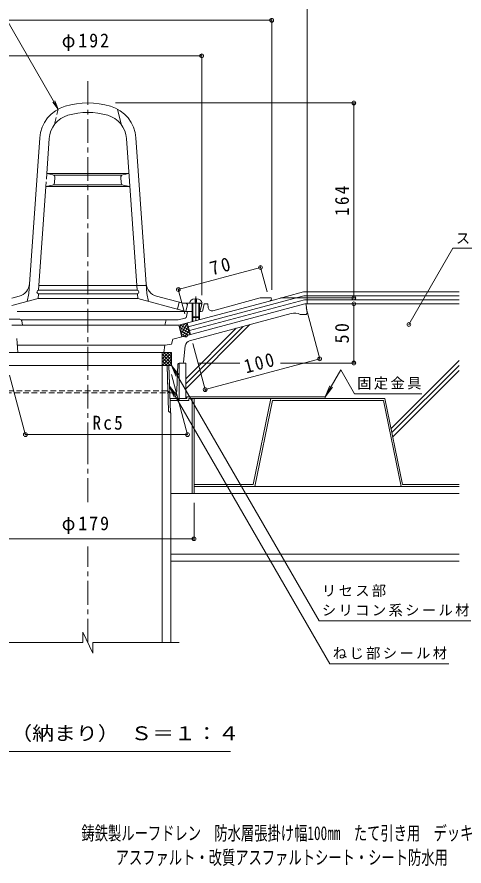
# Model space of a CAD drawing. Units: millimetres at full size, sheet at 1:4. Extents: x -738 to 753, y -565 to 520.
# Drawn here: x -388 to -12, y -565 to 152 of the extents above; entities that cross this region are included whole.
import ezdxf
from ezdxf.enums import TextEntityAlignment as Align

# ---------------------------------------------------------------- set-up
doc = ezdxf.new("R2010")
doc.units = ezdxf.units.MM
doc.header["$LTSCALE"] = 4
doc.header["$PDMODE"] = 32
doc.header["$PDSIZE"] = 3.2
for name, pattern in [('CHAIN1', [8, 5, -1, 1, -1]), ('DASHED1', [1.8, 1.2, -0.6]), ('DASHED2', [3, 2, -1])]:
    doc.linetypes.add(name, pattern=pattern)
for name, color, linetype, lineweight in [('0-0_通り芯', 3, 'Continuous', 9), ('0-1_躯体', 2, 'Continuous', 9), ('0-2_仕上', 6, 'Continuous', 9), ('0-3_建具', 4, 'Continuous', 9), ('0-4_その他', 7, 'Continuous', 9), ('0-5_寸法', 7, 'Continuous', 9), ('0-6_ハッチ', 6, 'Continuous', 9), ('0-8_041', 2, 'Continuous', 9), ('0-9_051', 2, 'Continuous', 9), ('0-A_061', 4, 'Continuous', 9), ('0-B_062', 1, 'Continuous', 5), ('0-C_084', 5, 'Continuous', 5), ('0-E_090', 4, 'Continuous', 9), ('0-F_092', 6, 'Continuous', 9)]:
    doc.layers.add(name, color=color, linetype=linetype, lineweight=lineweight)
doc.layers.add('F-5_F-5ﾚｲﾔ', color=2, linetype='Continuous')
doc.styles.add('ＭＳ ゴシック', font='')
doc.styles.get('ＭＳ ゴシック').set_extended_font_data('MS Gothic')

msp = doc.modelspace()

# ---------------------------------------------------------------- linework, layer by layer
at = {"layer": '0-0_通り芯', "linetype": 'CHAIN1'}
msp.add_line((-328.758, 97.317), (-328.758, -222.695), dxfattribs=at)
at = {"layer": '0-0_通り芯'}
for p, q in [((-145.758, -90.429), (-244.177, -116.8)), ((-144.649, -91.305), (-143.758, -98.429)), ((-242.962, -121.651), (-157.372, -98.717)), ((-144.758, -99.429), (-149.758, -99.429)), ((-143.758, -98.429), (-144.758, -99.429)), ((-388.69, -119.855), (-387.833, -131.429)), ((-257.259, -120.305), (-258.259, -124.429)), ((-248.349, -117.918), (-257.259, -120.305)), ((-247.083, -118.311), (-247.59, -118.018)), ((-245.676, -118.237), (-246.324, -118.411)), ((-245.068, -117.771), (-244.775, -117.264)), ((-264.759, -131.429), (-263.758, -125.429)), ((-246.637, -125.925), (-248.159, -139.54)), ((-399.259, -131.429), (-258.259, -131.429)), ((-258.258, -131.429), (-258.258, -142.429)), ((-399.259, -142.429), (-258.259, -142.429)), ((-261.281, -163.902), (-261.952, -142.429)), ((-259.733, -165.429), (-260.452, -142.429)), ((-252.797, -141.389), (-253.682, -163.509)), ((-249.153, -140.429), (-251.798, -140.429)), ((-255.71, -165.429), (-259.733, -165.429)), ((-324.617, -385.152), (-332.901, -367.312)), ((-332.901, -367.312), (-332.901, -376.304)), ((-332.901, -376.304), (-405.758, -376.304)), ((-324.617, -385.152), (-324.617, -376.304)), ((-251.758, -376.304), (-324.617, -376.304))]:
    msp.add_line(p, q, dxfattribs=at)
at = {"layer": '0-0_通り芯', "linetype": 'DASHED2'}
msp.add_line((-263.758, -125.429), (-269.24, -125.429), dxfattribs=at)
at = {"layer": '0-0_通り芯', "linetype": 'DASHED1'}
for p, q in [((-396.236, -163.902), (-261.281, -163.902)), ((-259.735, -165.429), (-261.281, -163.902)), ((-397.782, -165.429), (-259.733, -165.429))]:
    msp.add_line(p, q, dxfattribs=at)
at = {"layer": '0-0_通り芯'}
msp.add_lwpolyline([(-388.277, -125.429), (-263.758, -125.429), (-258.259, -124.429)], dxfattribs=at)
for centre, radius, start, end in [((-145.641, -91.429), 1, 7.125, 89.99998), ((-154.525, -109.342), 11, 64.3197, 105), ((-248.09, -118.884), 1, 60.00513, 105.00365), ((-246.583, -117.445), 1, 240.00195, 284.99231), ((-241.668, -126.481), 5, 105, 173.62282), ((-245.934, -117.271), 1, 284.99231, 330.00124), ((-243.909, -117.764), 1, 105.00052, 149.99998), ((-251.798, -141.429), 1, 90, 177.70939), ((-249.153, -139.429), 1, 270, 353.62282), ((-255.68, -163.429), 2, 270, 357.70939)]:
    msp.add_arc(centre, radius, start, end, dxfattribs=at)
at = {"layer": '0-1_躯体'}
for p, q in [((-223.52, -96.248), (-183.549, -85.538)), ((-174.259, -85.538), (-183.549, -85.538)), ((-174.259, -85.538), (-173.759, -86.538)), ((-175.659, -88.083), (-252, -108.538)), ((-231.741, -95.813), (-230.758, -90.538)), ((-230.758, -90.538), (-227.759, -90.538)), ((-227.262, -93.802), (-227.759, -90.538)), ((-245.58, -101.286), (-244.759, -97.038)), ((-240.258, -97.038), (-244.759, -97.038)), ((-233.216, -97.038), (-235.259, -97.038)), ((-385.988, -103.538), (-406.791, -103.538)), ((-384.517, -104.744), (-383.758, -108.538)), ((-262.758, -104.038), (-263.759, -108.538)), ((-240.759, -100.922), (-240.759, -105.443)), ((-240.259, -101.422), (-240.259, -105.309)), ((-235.259, -101.422), (-235.259, -103.969)), ((-234.759, -100.922), (-234.759, -103.835)), ((-392.758, -108.538), (-252, -108.538))]:
    msp.add_line(p, q, dxfattribs=at)
msp.add_lwpolyline([(-246.665, -102.45), (-252.592, -104.038), (-384.87, -104.038)], dxfattribs=at)
for centre, radius, start, end in [((-176.436, -85.185), 3, 284.99998, 333.18968), ((-233.216, -95.538), 1.5, 270, 349.44675), ((-224.297, -93.351), 3, 188.64491, 284.99998), ((-385.988, -105.038), 1.5, 11.31021, 90), ((-247.053, -101.001), 1.5, 284.99998, 349.05038)]:
    msp.add_arc(centre, radius, start, end, dxfattribs=at)
at = {"layer": '0-2_仕上', "linetype": 'DASHED1'}
for p, q in [((-353.758, 73.816), (-356.758, 60.97)), ((-363.381, 19.504), (-364.15, 8.504))]:
    msp.add_line(p, q, dxfattribs=at)
at = {"layer": '0-2_仕上'}
for p, q in [((-303.759, 73.816), (-300.758, 60.97)), ((-378.488, -81.856), (-369.297, 49.585)), ((-287.248, -78.996), (-296.2, 49.027)), ((-279.028, -81.856), (-288.22, 49.585)), ((-363.381, 19.504), (-294.136, 19.504)), ((-357.368, 18.004), (-300.149, 18.004)), ((-356.923, 11.51), (-356.59, 16.277)), ((-300.594, 11.51), (-300.927, 16.277)), ((-299.356, 18.371), (-294.136, 19.504)), ((-370.269, -78.996), (-364.15, 8.504)), ((-358.506, 9.693), (-364.15, 8.504)), ((-293.367, 8.504), (-364.15, 8.504)), ((-299.735, 10.004), (-357.782, 10.004)), ((-299.011, 9.693), (-293.367, 8.504)), ((-369.989, -74.996), (-279.388, -74.996)), ((-386.756, -84.071), (-392.758, -85.679)), ((-378.488, -81.856), (-379.988, -88.469)), ((-370.758, -85.996), (-370.478, -81.982)), ((-370.269, -78.996), (-287.248, -78.996)), ((-370.269, -81.996), (-287.248, -81.996)), ((-286.759, -85.996), (-287.039, -81.982)), ((-279.028, -81.856), (-277.529, -88.469)), ((-270.783, -84.065), (-248.49, -90.038)), ((-370.758, -85.996), (-392.758, -91.891)), ((-370.759, -85.996), (-286.758, -85.996)), ((-286.758, -85.996), (-249.258, -96.044)), ((-251.759, -89.163), (-253.258, -94.973)), ((-248.49, -90.038), (-233.758, -90.038)), ((-244.759, -91.039), (-246.258, -97.038)), ((-244.759, -91.039), (-245.758, -90.038)), ((-232.758, -91.039), (-234.258, -97.038)), ((-232.758, -91.039), (-233.758, -90.038)), ((-388.21, -97.038), (-243.484, -97.038)), ((-249.258, -96.044), (-246.258, -97.038))]:
    msp.add_line(p, q, dxfattribs=at)
msp.add_lwpolyline([(-358.161, 18.371), (-363.381, 19.504), (-361.317, 49.027)], dxfattribs=at)
for centre, radius, start, end in [((-328.758, 11.004), 68, 73.78406, 106.21594), ((-339.37, 47.492), 30, 106.21596, 175.99994), ((-318.147, 47.492), 30, 4.00006, 73.78404), ((-339.37, 47.492), 22, 106.21596, 175.99994), ((-328.758, 11.004), 60, 73.78406, 106.21594), ((-318.147, 47.492), 22, 4.00006, 73.78404), ((-358.585, 16.416), 2, 355.99968, 77.75664), ((-298.932, 16.416), 2, 102.24336, 184.00032), ((-358.918, 11.65), 2, 281.89342, 355.99968), ((-298.599, 11.65), 2, 184.00031, 258.10657), ((-389.862, -72.48), 12, 285.00021, 355.99992), ((-267.655, -72.48), 12, 183.99985, 254.99985), ((-370.269, -80.496), 1.5, 90, 270), ((-287.248, -80.496), 1.5, 270, 90)]:
    msp.add_arc(centre, radius, start, end, dxfattribs=at)
at = {"layer": '0-3_建具'}
for p, q in [((-251.759, -140.429), (-251.759, -170.429)), ((-251.759, -140.429), (-246.258, -140.429)), ((-246.258, -140.429), (-246.258, -170.429)), ((-246.258, -170.429), (-251.759, -170.429))]:
    msp.add_line(p, q, dxfattribs=at)
at = {"layer": '0-4_その他'}
for p, q in [((-143.758, 179.917), (-143.758, -90.429)), ((-483.758, 148.717), (-173.759, 148.717)), ((-173.759, 149.917), (-173.759, -78.538)), ((-424.758, 118.717), (-232.758, 118.717)), ((-232.758, 119.917), (-232.758, -83.039)), ((-103.377, 79.004), (-305.586, 79.004)), ((-104.577, 79.004), (-104.577, -85.538)), ((-252.501, -78.431), (-183.22, -59.867)), ((-183.53, -58.708), (-177.73, -80.356)), ((-252.811, -77.272), (-247.011, -98.919)), ((-103.377, -85.538), (-166.259, -85.538)), ((-104.577, -90.429), (-104.577, -140.429)), ((-132.986, -138.097), (-144.848, -93.826)), ((-229.578, -163.979), (-240.28, -124.038)), ((-200.722, -140.429), (-235.915, -140.429)), ((-133.296, -136.938), (-229.889, -162.82)), ((-103.377, -140.429), (-166.492, -140.429)), ((-258.378, -150.169), (-244.729, -201.108)), ((-394.841, -150.729), (-381.296, -201.28)), ((-381.419, -200.821), (-244.805, -200.821)), ((-239.258, -289.859), (-239.258, -258.429)), ((-418.259, -288.659), (-239.258, -288.659))]:
    msp.add_line(p, q, dxfattribs=at)
for p in [(-173.759, 148.717), (-232.758, 118.717), (-104.577, 79.004), (-183.22, -59.867), (-252.501, -78.431), (-104.577, -85.538), (-104.577, -90.429), (-133.296, -136.938), (-104.577, -140.429), (-229.889, -162.82), (-381.419, -200.821), (-244.805, -200.821), (-239.258, -288.659)]:
    msp.add_point(p, dxfattribs=at)
at = {"layer": '0-5_寸法'}
for p, q in [((-430.533, 206.794), (-353.758, 73.816)), ((-353.758, 73.816), (-358.324, 79.767)), ((-353.758, 73.816), (-356.629, 80.746)), ((-21.016, -43.638), (-58.143, -107.943)), ((-21.016, -43.638), (106.306, -43.638)), ((-258.258, -142.429), (-252.171, -150.362)), ((-258.258, -142.429), (-254.432, -151.668)), ((-133.897, -357.83), (-258.258, -142.429)), ((-115.639, -146.105), (-128.759, -168.829)), ((-259.907, -159.907), (-256.08, -169.146)), ((-259.907, -159.907), (-253.819, -167.841)), ((-124.69, -394.11), (-259.907, -159.907)), ((-128.759, -168.829), (-124.932, -159.59)), ((-128.759, -168.829), (-122.671, -160.895)), ((-133.897, -357.83), (-5.953, -357.83)), ((-124.69, -394.11), (-24.615, -394.11)), ((-452.381, -468.119), (-208.542, -468.119))]:
    msp.add_line(p, q, dxfattribs=at)
msp.add_lwpolyline([(-115.639, -146.105), (-103.912, -166.417), (-47.108, -166.417)], dxfattribs=at)
msp.add_point((-58.143, -107.943), dxfattribs=at)
at = {"layer": '0-6_ハッチ'}
for p, q in [((-247.466, -107.323), (-250.785, -113.073)), ((-244.885, -106.854), (-250.053, -115.805)), ((-244.784, -107.233), (-245.526, -106.804)), ((-244.941, -106.647), (-242.351, -116.311)), ((-242.587, -115.429), (-251.538, -110.261)), ((-250.198, -108.056), (-251.517, -110.34)), ((-243.319, -112.697), (-250.99, -108.268)), ((-244.201, -116.807), (-250.806, -112.993)), ((-244.153, -109.586), (-249.076, -118.113)), ((-244.051, -109.965), (-248.258, -107.536)), ((-243.421, -112.318), (-246.924, -118.385)), ((-245.708, -118.246), (-250.074, -115.725)), ((-242.689, -115.05), (-243.612, -116.649)), ((-266.258, -136.972), (-260.716, -131.429)), ((-266.258, -134.143), (-263.544, -131.429)), ((-266.258, -139.8), (-258.258, -131.8)), ((-266.258, -132.81), (-258.258, -140.81)), ((-266.258, -135.638), (-259.468, -142.429)), ((-266.059, -142.429), (-258.258, -134.628)), ((-264.811, -131.429), (-258.258, -137.982)), ((-261.982, -131.429), (-258.258, -135.153)), ((-259.154, -131.429), (-258.258, -132.325)), ((-266.258, -138.467), (-262.296, -142.429)), ((-266.258, -141.295), (-265.125, -142.429)), ((-263.23, -142.429), (-258.258, -137.457)), ((-260.402, -142.429), (-258.258, -140.285))]:
    msp.add_line(p, q, dxfattribs=at)
msp.add_lwpolyline([(-244.941, -106.647), (-252, -108.538), (-249.41, -118.202)], dxfattribs=at)
msp.add_lwpolyline([(-266.258, -131.429), (-258.258, -131.429), (-258.258, -142.429), (-266.258, -142.429)], close=True, dxfattribs=at)
at = {"layer": '0-8_041'}
for p, q in [((-397.065, -142.429), (-260.452, -142.429)), ((-266.258, -376.275), (-266.258, -142.429)), ((-260.747, -180.984), (-261.952, -142.429)), ((-259.202, -182.529), (-260.452, -142.429)), ((-258.758, -376.275), (-258.758, -182.529))]:
    msp.add_line(p, q, dxfattribs=at)
at = {"layer": '0-8_041', "linetype": 'CHAIN1'}
for p, q in [((-328.758, -257.663), (-328.758, -199.22)), ((-328.758, -376.275), (-328.758, -295.092))]:
    msp.add_line(p, q, dxfattribs=at)
at = {"layer": '0-8_041'}
msp.add_lwpolyline([(-258.758, -182.529), (-259.202, -182.529), (-260.747, -180.984)], dxfattribs=at)
at = {"layer": '0-9_051'}
for p, q in [((-259.579, -170.429), (-245.258, -170.429)), ((-251.759, -170.429), (-251.759, -172.029)), ((-245.258, -168.829), (-245.258, -170.429)), ((-245.258, -168.829), (-128.759, -168.829)), ((-243.658, -170.429), (-243.658, -172.029)), ((-243.658, -170.429), (-128.759, -170.429)), ((-240.859, -170.429), (-240.859, -250.429)), ((-239.259, -170.429), (-239.259, -250.429)), ((-128.759, -168.829), (-128.759, -170.429)), ((-259.529, -172.029), (-243.658, -172.029)), ((-258.758, -250.429), (-239.259, -250.429))]:
    msp.add_line(p, q, dxfattribs=at)
at = {"layer": '0-A_061', "linetype": 'CHAIN1'}
msp.add_line((-237.758, -84.357), (-237.758, -104.639), dxfattribs=at)
at = {"layer": '0-A_061'}
for p, q in [((-240.758, -90.038), (-240.758, -101.538)), ((-240.258, -90.038), (-240.258, -102.038)), ((-238.258, -86.156), (-238.258, -89.038)), ((-238.258, -89.038), (-237.258, -89.038)), ((-237.258, -86.156), (-237.258, -89.038)), ((-235.258, -90.038), (-235.258, -102.038)), ((-234.758, -90.038), (-234.758, -101.538)), ((-233.758, -90.038), (-232.508, -90.038)), ((-240.758, -101.538), (-234.758, -101.538)), ((-240.758, -101.538), (-240.258, -102.038)), ((-240.258, -102.038), (-235.258, -102.038)), ((-234.758, -101.538), (-235.258, -102.038))]:
    msp.add_line(p, q, dxfattribs=at)
for start_param, end_param in [(1.6661844, 3.1415927), (6.2831853, 7.7585936)]:
    msp.add_ellipse((-237.758, -90.038), major_axis=(5.25, 0), ratio=0.7428, start_param=start_param, end_param=end_param, dxfattribs=at)
at = {"layer": '0-B_062'}
for p, q in [((-174.506, -170.429), (-189.342, -242.829)), ((-173.2, -172.029), (-188.036, -244.429)), ((-173.2, -172.029), (-79.611, -172.029)), ((-79.611, -172.029), (-64.775, -244.429)), ((-239.258, -242.829), (-189.342, -242.829)), ((-15.641, -242.829), (-63.47, -242.829)), ((-239.258, -244.429), (-188.036, -244.429)), ((-15.641, -244.429), (-64.775, -244.429))]:
    msp.add_line(p, q, dxfattribs=at)
msp.add_lwpolyline([(-174.506, -170.429), (-78.306, -170.429), (-63.47, -242.829)], dxfattribs=at)
at = {"layer": '0-C_084'}
for p, q in [((-239.258, -244.429), (-15.758, -244.429)), ((-239.258, -250.429), (-15.758, -250.429)), ((-15.758, -301.531), (-258.758, -301.531)), ((-15.758, -307.531), (-258.758, -307.531))]:
    msp.add_line(p, q, dxfattribs=at)
at = {"layer": '0-E_090'}
for p, q in [((-244.078, -109.867), (-146.655, -83.762)), ((-175.66, -88.083), (-147.094, -80.429)), ((-147.094, -80.429), (-15.758, -80.429)), ((-15.758, -83.762), (-146.655, -83.762)), ((-243.215, -113.086), (-146.217, -87.096)), ((-15.758, -87.096), (-146.217, -87.096)), ((-244.941, -106.647), (-242.351, -116.311))]:
    msp.add_line(p, q, dxfattribs=at)
at = {"layer": '0-F_092'}
for p, q in [((-145.758, -90.429), (-15.758, -90.429)), ((-192.137, -108.032), (-246.258, -162.154)), ((-197.932, -109.585), (-246.258, -157.912)), ((-203.728, -111.138), (-246.258, -153.669)), ((-15.758, -138.159), (-73.156, -195.557)), ((-15.758, -142.402), (-72.435, -199.078)), ((-15.758, -146.645), (-71.713, -202.6))]:
    msp.add_line(p, q, dxfattribs=at)

# ---------------------------------------------------------------- texts
at = {"layer": '0-4_その他', "color": 2, "char_height": 11.73, "attachment_point": 7, "style": 'ＭＳ ゴシック'}
for s, insert in [('\\T1.21;\\W0.95;φ192', (-350.758, 122.717)), ('\\T1.27;\\W0.9;Rc5', (-324.831, -196.821)), ('\\T1.21;\\W0.95;φ179', (-350.758, -284.659))]:
    msp.add_mtext(s, dxfattribs=dict(at, insert=insert))
for s, insert, rotation in [('\\T1.27;\\W0.9;164', (-108.577, -16.267), 90), ('\\T1.27;\\W0.95;70', (-224.08, -66.675), 15), ('\\T1.27;\\W0.95;50', (-108.577, -123.929), 90), ('\\T1.27;\\W0.9;100', (-195.185, -149.38), 15)]:
    msp.add_mtext(s, dxfattribs=dict(at, insert=insert, rotation=rotation))
at = {"layer": '0-5_寸法', "color": 2, "style": 'ＭＳ ゴシック', "width": 1.15}
msp.add_text('断面図（納まり） Ｓ＝１：４', height=11.73, dxfattribs=at).set_placement((-449.258, -462.119), align=Align.BOTTOM_LEFT)
at = {"layer": '0-5_寸法', "char_height": 8.798, "attachment_point": 7, "style": 'ＭＳ ゴシック'}
for s, insert in [('\\T1.17;スラブコンクリート', (-18.585, -40.053)), ('\\T1.17;固定金具', (-101.72, -162.832)), ('\\T1.17;リセス部', (-131.465, -337.832)), ('\\T1.17;シリコン系シール材', (-131.465, -354.245)), ('\\T1.17;ねじ部シール材', (-122.259, -390.525))]:
    msp.add_mtext(s, dxfattribs=dict(at, insert=insert))
at = {"layer": 'F-5_F-5ﾚｲﾔ', "style": 'ＭＳ ゴシック', "width": 0.7}
for s, p in [('鋳鉄製ルーフドレン\u3000防水層張掛け幅100㎜\u3000たて引き用\u3000デッキプレート打込型\u3000ねじ込み式', (-334.143, -546.385)), ('アスファルト・改質アスファルトシート・シート防水用\u3000\u3000ＷＤＨＰ－２－１２５\u3000Ｃ＝指示', (-305.292, -566.886))]:
    msp.add_text(s, height=11.73, dxfattribs=at).set_placement(p, align=Align.BOTTOM_LEFT)

doc.saveas('drawing.dxf')
